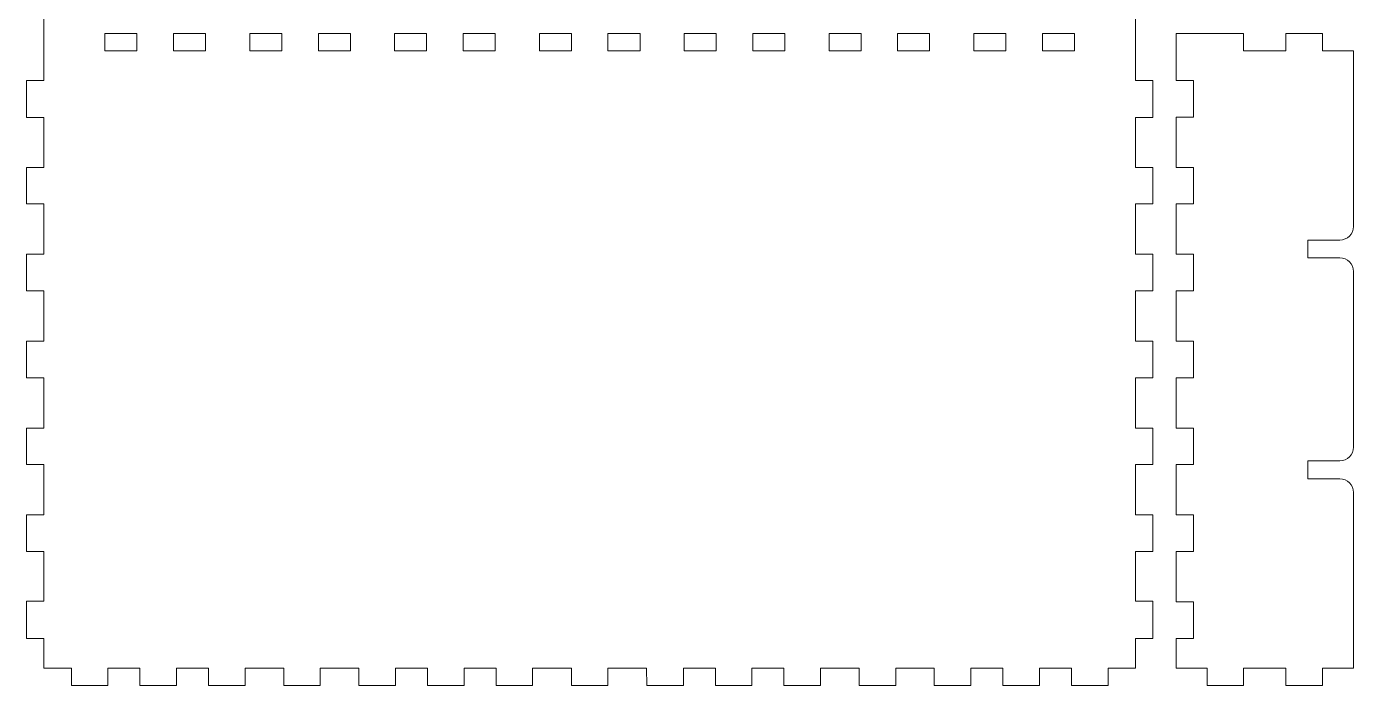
# Model space of a CAD drawing. Header units: millimetres. Extents: x -497 to 476, y -462 to 475.
# Drawn here: x 185.4 to 475.5, y -462 to -317.9 of the extents above; entities that cross this region are included whole.
import ezdxf

# ---------------------------------------------------------------- set-up
doc = ezdxf.new("R2010")
doc.units = ezdxf.units.MM
doc.header["$MEASUREMENT"] = 0
doc.layers.add('layer 1', color=7, linetype='Continuous')

msp = doc.modelspace()

# ---------------------------------------------------------------- linework, layer by layer
at = {"layer": 'layer 1', "lineweight": 9}
for points, knots in [([(189.2038, -309.4001), (189.2038, -309.4001), (189.2038, -312.4001), (189.2038, -312.4001), (189.2038, -312.4001), (189.2038, -312.4001), (189.2038, -314.4001), (189.2038, -314.4001), (189.2038, -314.4001), (189.2038, -314.4001), (189.2038, -319.4001), (189.2038, -319.4001), (189.2038, -319.4001), (189.2038, -319.4001), (189.2038, -329.7001), (189.2038, -329.7001), (189.2038, -329.7001), (189.2038, -329.7001), (185.4037, -329.7001), (185.4037, -329.7001), (185.4037, -329.7001), (185.4037, -329.7001), (185.4037, -337.8039), (185.4037, -337.8039), (185.4037, -337.8039), (185.4037, -337.8039), (189.2038, -337.8039), (189.2038, -337.8039), (189.2038, -337.8039), (189.2038, -337.8039), (189.2038, -348.7001), (189.2038, -348.7001), (189.2038, -348.7001), (189.2038, -348.7001), (185.4037, -348.7001), (185.4037, -348.7001), (185.4037, -348.7001), (185.4037, -348.7001), (185.4037, -356.7001), (185.4037, -356.7001), (185.4037, -356.7001), (185.4037, -356.7001), (189.2038, -356.7001), (189.2038, -356.7001), (189.2038, -356.7001), (189.2038, -356.7001), (189.2038, -367.7001), (189.2038, -367.7001), (189.2038, -367.7001), (189.2038, -367.7001), (185.4037, -367.7001), (185.4037, -367.7001), (185.4037, -367.7001), (185.4037, -367.7001), (185.4037, -375.7001), (185.4037, -375.7001), (185.4037, -375.7001), (185.4037, -375.7001), (189.2038, -375.7001), (189.2038, -375.7001), (189.2038, -375.7001), (189.2038, -375.7001), (189.2038, -386.7001), (189.2038, -386.7001), (189.2038, -386.7001), (189.2038, -386.7001), (185.4037, -386.7001), (185.4037, -386.7001), (185.4037, -386.7001), (185.4037, -386.7001), (185.4037, -394.7001), (185.4037, -394.7001), (185.4037, -394.7001), (185.4037, -394.7001), (189.2038, -394.7001), (189.2038, -394.7001), (189.2038, -394.7001), (189.2038, -394.7001), (189.2038, -405.7001), (189.2038, -405.7001), (189.2038, -405.7001), (189.2038, -405.7001), (185.4037, -405.7001), (185.4037, -405.7001), (185.4037, -405.7001), (185.4037, -405.7001), (185.4037, -413.7001), (185.4037, -413.7001), (185.4037, -413.7001), (185.4037, -413.7001), (189.2038, -413.7001), (189.2038, -413.7001), (189.2038, -413.7001), (189.2038, -413.7001), (189.2038, -424.7001), (189.2038, -424.7001), (189.2038, -424.7001), (189.2038, -424.7001), (185.4037, -424.7001), (185.4037, -424.7001), (185.4037, -424.7001), (185.4037, -424.7001), (185.4037, -432.7001), (185.4037, -432.7001), (185.4037, -432.7001), (185.4037, -432.7001), (189.2038, -432.7001), (189.2038, -432.7001), (189.2038, -432.7001), (189.2038, -432.7001), (189.2038, -443.5931), (189.2038, -443.5931), (189.2038, -443.5931), (189.2038, -443.5931), (185.4037, -443.5931), (185.4037, -443.5931), (185.4037, -443.5931), (185.4037, -443.5931), (185.4037, -451.7001), (185.4037, -451.7001), (185.4037, -451.7001), (185.4037, -451.7001), (189.2038, -451.7001), (189.2038, -451.7001), (189.2038, -451.7001), (189.2038, -451.7001), (189.2038, -458.2001), (189.2038, -458.2001), (189.2038, -458.2001), (189.2038, -458.2001), (195.2038, -458.2001), (195.2038, -458.2001), (195.2038, -458.2001), (195.2038, -458.2001), (195.2038, -462.0001), (195.2038, -462.0001), (195.2038, -462.0001), (195.2038, -462.0001), (203.2038, -462.0001), (203.2038, -462.0001), (203.2038, -462.0001), (203.2038, -462.0001), (203.2038, -458.2001), (203.2038, -458.2001), (203.2038, -458.2001), (203.2038, -458.2001), (210.2039, -458.2001), (210.2039, -458.2001), (210.2039, -458.2001), (210.2039, -458.2001), (210.2039, -462.0001), (210.2039, -462.0001), (210.2039, -462.0001), (210.2039, -462.0001), (218.2038, -462.0001), (218.2038, -462.0001), (218.2038, -462.0001), (218.2038, -462.0001), (218.2038, -458.2001), (218.2038, -458.2001), (218.2038, -458.2001), (218.2038, -458.2001), (225.2038, -458.2001), (225.2038, -458.2001), (225.2038, -458.2001), (225.2038, -458.2001), (225.2038, -462.0001), (225.2038, -462.0001), (225.2038, -462.0001), (225.2038, -462.0001), (233.2039, -462.0001), (233.2039, -462.0001), (233.2039, -462.0001), (233.2039, -462.0001), (233.2039, -458.2001), (233.2039, -458.2001), (233.2039, -458.2001), (233.2039, -458.2001), (241.6339, -458.2001), (241.6339, -458.2001), (241.6339, -458.2001), (241.6339, -458.2001), (241.6339, -462.0001), (241.6339, -462.0001), (241.6339, -462.0001), (241.6339, -462.0001), (249.634, -462.0001), (249.634, -462.0001), (249.634, -462.0001), (249.634, -462.0001), (249.634, -458.2001), (249.634, -458.2001), (249.634, -458.2001), (249.634, -458.2001), (258.0641, -458.2001), (258.0641, -458.2001), (258.0641, -458.2001), (258.0641, -458.2001), (258.0641, -462.0001), (258.0641, -462.0001), (258.0641, -462.0001), (258.0641, -462.0001), (266.064, -462.0001), (266.064, -462.0001), (266.064, -462.0001), (266.064, -462.0001), (266.064, -458.2001), (266.064, -458.2001), (266.064, -458.2001), (266.064, -458.2001), (273.0641, -458.2001), (273.0641, -458.2001), (273.0641, -458.2001), (273.0641, -458.2001), (273.0641, -462.0001), (273.0641, -462.0001), (273.0641, -462.0001), (273.0641, -462.0001), (281.0641, -462.0001), (281.0641, -462.0001), (281.0641, -462.0001), (281.0641, -462.0001), (281.0641, -458.2001), (281.0641, -458.2001), (281.0641, -458.2001), (281.0641, -458.2001), (288.064, -458.2001), (288.064, -458.2001), (288.064, -458.2001), (288.064, -458.2001), (288.064, -462.0001), (288.064, -462.0001), (288.064, -462.0001), (288.064, -462.0001), (296.0641, -462.0001), (296.0641, -462.0001), (296.0641, -462.0001), (296.0641, -462.0001), (296.0641, -458.2001), (296.0641, -458.2001), (296.0641, -458.2001), (296.0641, -458.2001), (304.5407, -458.2001), (304.5407, -458.2001), (304.5407, -458.2001), (304.5407, -458.2001), (304.5407, -462.0001), (304.5407, -462.0001), (304.5407, -462.0001), (304.5407, -462.0001), (312.5407, -462.0001), (312.5407, -462.0001), (312.5407, -462.0001), (312.5407, -462.0001), (312.5407, -458.2001), (312.5407, -458.2001), (312.5407, -458.2001), (312.5407, -458.2001), (320.9708, -458.2001), (320.9708, -458.2001), (320.9708, -458.2001), (320.9708, -458.2001), (321.0175, -462.0001), (321.0175, -462.0001), (321.0175, -462.0001), (321.0175, -462.0001), (329.0174, -462.0001), (329.0174, -462.0001), (329.0174, -462.0001), (329.0174, -462.0001), (329.0174, -458.2001), (329.0174, -458.2001), (329.0174, -458.2001), (329.0174, -458.2001), (336.0175, -458.2001), (336.0175, -458.2001), (336.0175, -458.2001), (336.0175, -458.2001), (336.0175, -462.0001), (336.0175, -462.0001), (336.0175, -462.0001), (336.0175, -462.0001), (344.0175, -462.0001), (344.0175, -462.0001), (344.0175, -462.0001), (344.0175, -462.0001), (344.0175, -458.2001), (344.0175, -458.2001), (344.0175, -458.2001), (344.0175, -458.2001), (351.0175, -458.2001), (351.0175, -458.2001), (351.0175, -458.2001), (351.0175, -458.2001), (351.0175, -462.0001), (351.0175, -462.0001), (351.0175, -462.0001), (351.0175, -462.0001), (359.0175, -462.0001), (359.0175, -462.0001), (359.0175, -462.0001), (359.0175, -462.0001), (359.0175, -458.2001), (359.0175, -458.2001), (359.0175, -458.2001), (359.0175, -458.2001), (367.4475, -458.2001), (367.4475, -458.2001), (367.4475, -458.2001), (367.4475, -458.2001), (367.4475, -462.0001), (367.4475, -462.0001), (367.4475, -462.0001), (367.4475, -462.0001), (375.4476, -462.0001), (375.4476, -462.0001), (375.4476, -462.0001), (375.4476, -462.0001), (375.4476, -458.2001), (375.4476, -458.2001), (375.4476, -458.2001), (375.4476, -458.2001), (383.8777, -458.2001), (383.8777, -458.2001), (383.8777, -458.2001), (383.8777, -458.2001), (383.8777, -462.0001), (383.8777, -462.0001), (383.8777, -462.0001), (383.8777, -462.0001), (391.8777, -462.0001), (391.8777, -462.0001), (391.8777, -462.0001), (391.8777, -462.0001), (391.8777, -458.2001), (391.8777, -458.2001), (391.8777, -458.2001), (391.8777, -458.2001), (398.8778, -458.2001), (398.8778, -458.2001), (398.8778, -458.2001), (398.8778, -458.2001), (398.8778, -462.0001), (398.8778, -462.0001), (398.8778, -462.0001), (398.8778, -462.0001), (406.8777, -462.0001), (406.8777, -462.0001), (406.8777, -462.0001), (406.8777, -462.0001), (406.8777, -458.2001), (406.8777, -458.2001), (406.8777, -458.2001), (406.8777, -458.2001), (413.8777, -458.2001), (413.8777, -458.2001), (413.8777, -458.2001), (413.8777, -458.2001), (413.8777, -462.0001), (413.8777, -462.0001), (413.8777, -462.0001), (413.8777, -462.0001), (421.8777, -462.0001), (421.8777, -462.0001), (421.8777, -462.0001), (421.8777, -462.0001), (421.8777, -458.2001), (421.8777, -458.2001), (421.8777, -458.2001), (421.8777, -458.2001), (427.8777, -458.2001), (427.8777, -458.2001), (427.8777, -458.2001), (427.8777, -458.2001), (427.8777, -451.7001), (427.8777, -451.7001), (427.8777, -451.7001), (427.8777, -451.7001), (431.6777, -451.7001), (431.6777, -451.7001), (431.6777, -451.7001), (431.6777, -451.7001), (431.6777, -443.5931), (431.6777, -443.5931), (431.6777, -443.5931), (431.6777, -443.5931), (427.8777, -443.5931), (427.8777, -443.5931), (427.8777, -443.5931), (427.8777, -443.5931), (427.8777, -432.7001), (427.8777, -432.7001), (427.8777, -432.7001), (427.8777, -432.7001), (431.6777, -432.7001), (431.6777, -432.7001), (431.6777, -432.7001), (431.6777, -432.7001), (431.6777, -424.7001), (431.6777, -424.7001), (431.6777, -424.7001), (431.6777, -424.7001), (427.8777, -424.7001), (427.8777, -424.7001), (427.8777, -424.7001), (427.8777, -424.7001), (427.8777, -413.7001), (427.8777, -413.7001), (427.8777, -413.7001), (427.8777, -413.7001), (431.6777, -413.7001), (431.6777, -413.7001), (431.6777, -413.7001), (431.6777, -413.7001), (431.6777, -405.7001), (431.6777, -405.7001), (431.6777, -405.7001), (431.6777, -405.7001), (427.8777, -405.7001), (427.8777, -405.7001), (427.8777, -405.7001), (427.8777, -405.7001), (427.8777, -394.7001), (427.8777, -394.7001), (427.8777, -394.7001), (427.8777, -394.7001), (431.6777, -394.7001), (431.6777, -394.7001), (431.6777, -394.7001), (431.6777, -394.7001), (431.6777, -386.7001), (431.6777, -386.7001), (431.6777, -386.7001), (431.6777, -386.7001), (427.8777, -386.7001), (427.8777, -386.7001), (427.8777, -386.7001), (427.8777, -386.7001), (427.8777, -375.7001), (427.8777, -375.7001), (427.8777, -375.7001), (427.8777, -375.7001), (431.6777, -375.7001), (431.6777, -375.7001), (431.6777, -375.7001), (431.6777, -375.7001), (431.6777, -367.7001), (431.6777, -367.7001), (431.6777, -367.7001), (431.6777, -367.7001), (427.8777, -367.7001), (427.8777, -367.7001), (427.8777, -367.7001), (427.8777, -367.7001), (427.8777, -356.7001), (427.8777, -356.7001), (427.8777, -356.7001), (427.8777, -356.7001), (431.6777, -356.7001), (431.6777, -356.7001), (431.6777, -356.7001), (431.6777, -356.7001), (431.6777, -348.7001), (431.6777, -348.7001), (431.6777, -348.7001), (431.6777, -348.7001), (427.8777, -348.7001), (427.8777, -348.7001), (427.8777, -348.7001), (427.8777, -348.7001), (427.8777, -337.8039), (427.8777, -337.8039), (427.8777, -337.8039), (427.8777, -337.8039), (431.6777, -337.8039), (431.6777, -337.8039), (431.6777, -337.8039), (431.6777, -337.8039), (431.6777, -329.7001), (431.6777, -329.7001), (431.6777, -329.7001), (431.6777, -329.7001), (427.8777, -329.7001), (427.8777, -329.7001), (427.8777, -329.7001), (427.8777, -329.7001), (427.8777, -319.4001), (427.8777, -319.4001), (427.8777, -319.4001), (427.8777, -319.4001), (427.8777, -314.4001), (427.8777, -314.4001), (427.8777, -314.4001), (427.8777, -314.4001), (427.8777, -312.4001), (427.8777, -312.4001), (427.8777, -312.4001), (427.8777, -312.4001), (427.8777, -309.4001), (427.8777, -309.4001)], [0, 0, 0, 0, 0.00793651, 0.00793651, 0.00793651, 0.00793651, 0.01587302, 0.01587302, 0.01587302, 0.01587302, 0.02380952, 0.02380952, 0.02380952, 0.02380952, 0.03174603, 0.03174603, 0.03174603, 0.03174603, 0.03968254, 0.03968254, 0.03968254, 0.03968254, 0.04761905, 0.04761905, 0.04761905, 0.04761905, 0.05555556, 0.05555556, 0.05555556, 0.05555556, 0.06349206, 0.06349206, 0.06349206, 0.06349206, 0.07142857, 0.07142857, 0.07142857, 0.07142857, 0.07936508, 0.07936508, 0.07936508, 0.07936508, 0.08730159, 0.08730159, 0.08730159, 0.08730159, 0.0952381, 0.0952381, 0.0952381, 0.0952381, 0.1031746, 0.1031746, 0.1031746, 0.1031746, 0.11111111, 0.11111111, 0.11111111, 0.11111111, 0.11904762, 0.11904762, 0.11904762, 0.11904762, 0.12698413, 0.12698413, 0.12698413, 0.12698413, 0.13492063, 0.13492063, 0.13492063, 0.13492063, 0.14285714, 0.14285714, 0.14285714, 0.14285714, 0.15079365, 0.15079365, 0.15079365, 0.15079365, 0.15873016, 0.15873016, 0.15873016, 0.15873016, 0.16666667, 0.16666667, 0.16666667, 0.16666667, 0.17460317, 0.17460317, 0.17460317, 0.17460317, 0.18253968, 0.18253968, 0.18253968, 0.18253968, 0.19047619, 0.19047619, 0.19047619, 0.19047619, 0.1984127, 0.1984127, 0.1984127, 0.1984127, 0.20634921, 0.20634921, 0.20634921, 0.20634921, 0.21428571, 0.21428571, 0.21428571, 0.21428571, 0.22222222, 0.22222222, 0.22222222, 0.22222222, 0.23015873, 0.23015873, 0.23015873, 0.23015873, 0.23809524, 0.23809524, 0.23809524, 0.23809524, 0.24603175, 0.24603175, 0.24603175, 0.24603175, 0.25396825, 0.25396825, 0.25396825, 0.25396825, 0.26190476, 0.26190476, 0.26190476, 0.26190476, 0.26984127, 0.26984127, 0.26984127, 0.26984127, 0.27777778, 0.27777778, 0.27777778, 0.27777778, 0.28571429, 0.28571429, 0.28571429, 0.28571429, 0.29365079, 0.29365079, 0.29365079, 0.29365079, 0.3015873, 0.3015873, 0.3015873, 0.3015873, 0.30952381, 0.30952381, 0.30952381, 0.30952381, 0.31746032, 0.31746032, 0.31746032, 0.31746032, 0.32539683, 0.32539683, 0.32539683, 0.32539683, 0.33333333, 0.33333333, 0.33333333, 0.33333333, 0.34126984, 0.34126984, 0.34126984, 0.34126984, 0.34920635, 0.34920635, 0.34920635, 0.34920635, 0.35714286, 0.35714286, 0.35714286, 0.35714286, 0.36507937, 0.36507937, 0.36507937, 0.36507937, 0.37301587, 0.37301587, 0.37301587, 0.37301587, 0.38095238, 0.38095238, 0.38095238, 0.38095238, 0.38888889, 0.38888889, 0.38888889, 0.38888889, 0.3968254, 0.3968254, 0.3968254, 0.3968254, 0.4047619, 0.4047619, 0.4047619, 0.4047619, 0.41269841, 0.41269841, 0.41269841, 0.41269841, 0.42063492, 0.42063492, 0.42063492, 0.42063492, 0.42857143, 0.42857143, 0.42857143, 0.42857143, 0.43650794, 0.43650794, 0.43650794, 0.43650794, 0.44444444, 0.44444444, 0.44444444, 0.44444444, 0.45238095, 0.45238095, 0.45238095, 0.45238095, 0.46031746, 0.46031746, 0.46031746, 0.46031746, 0.46825397, 0.46825397, 0.46825397, 0.46825397, 0.47619048, 0.47619048, 0.47619048, 0.47619048, 0.48412698, 0.48412698, 0.48412698, 0.48412698, 0.49206349, 0.49206349, 0.49206349, 0.49206349, 0.5, 0.5, 0.5, 0.5, 0.50793651, 0.50793651, 0.50793651, 0.50793651, 0.51587302, 0.51587302, 0.51587302, 0.51587302, 0.52380952, 0.52380952, 0.52380952, 0.52380952, 0.53174603, 0.53174603, 0.53174603, 0.53174603, 0.53968254, 0.53968254, 0.53968254, 0.53968254, 0.54761905, 0.54761905, 0.54761905, 0.54761905, 0.55555556, 0.55555556, 0.55555556, 0.55555556, 0.56349206, 0.56349206, 0.56349206, 0.56349206, 0.57142857, 0.57142857, 0.57142857, 0.57142857, 0.57936508, 0.57936508, 0.57936508, 0.57936508, 0.58730159, 0.58730159, 0.58730159, 0.58730159, 0.5952381, 0.5952381, 0.5952381, 0.5952381, 0.6031746, 0.6031746, 0.6031746, 0.6031746, 0.61111111, 0.61111111, 0.61111111, 0.61111111, 0.61904762, 0.61904762, 0.61904762, 0.61904762, 0.62698413, 0.62698413, 0.62698413, 0.62698413, 0.63492063, 0.63492063, 0.63492063, 0.63492063, 0.64285714, 0.64285714, 0.64285714, 0.64285714, 0.65079365, 0.65079365, 0.65079365, 0.65079365, 0.65873016, 0.65873016, 0.65873016, 0.65873016, 0.66666667, 0.66666667, 0.66666667, 0.66666667, 0.67460317, 0.67460317, 0.67460317, 0.67460317, 0.68253968, 0.68253968, 0.68253968, 0.68253968, 0.69047619, 0.69047619, 0.69047619, 0.69047619, 0.6984127, 0.6984127, 0.6984127, 0.6984127, 0.70634921, 0.70634921, 0.70634921, 0.70634921, 0.71428571, 0.71428571, 0.71428571, 0.71428571, 0.72222222, 0.72222222, 0.72222222, 0.72222222, 0.73015873, 0.73015873, 0.73015873, 0.73015873, 0.73809524, 0.73809524, 0.73809524, 0.73809524, 0.74603175, 0.74603175, 0.74603175, 0.74603175, 0.75396825, 0.75396825, 0.75396825, 0.75396825, 0.76190476, 0.76190476, 0.76190476, 0.76190476, 0.76984127, 0.76984127, 0.76984127, 0.76984127, 0.77777778, 0.77777778, 0.77777778, 0.77777778, 0.78571429, 0.78571429, 0.78571429, 0.78571429, 0.79365079, 0.79365079, 0.79365079, 0.79365079, 0.8015873, 0.8015873, 0.8015873, 0.8015873, 0.80952381, 0.80952381, 0.80952381, 0.80952381, 0.81746032, 0.81746032, 0.81746032, 0.81746032, 0.82539683, 0.82539683, 0.82539683, 0.82539683, 0.83333333, 0.83333333, 0.83333333, 0.83333333, 0.84126984, 0.84126984, 0.84126984, 0.84126984, 0.84920635, 0.84920635, 0.84920635, 0.84920635, 0.85714286, 0.85714286, 0.85714286, 0.85714286, 0.86507937, 0.86507937, 0.86507937, 0.86507937, 0.87301587, 0.87301587, 0.87301587, 0.87301587, 0.88095238, 0.88095238, 0.88095238, 0.88095238, 0.88888889, 0.88888889, 0.88888889, 0.88888889, 0.8968254, 0.8968254, 0.8968254, 0.8968254, 0.9047619, 0.9047619, 0.9047619, 0.9047619, 0.91269841, 0.91269841, 0.91269841, 0.91269841, 0.92063492, 0.92063492, 0.92063492, 0.92063492, 0.92857143, 0.92857143, 0.92857143, 0.92857143, 0.93650794, 0.93650794, 0.93650794, 0.93650794, 0.94444444, 0.94444444, 0.94444444, 0.94444444, 0.95238095, 0.95238095, 0.95238095, 0.95238095, 0.96031746, 0.96031746, 0.96031746, 0.96031746, 0.96825397, 0.96825397, 0.96825397, 0.96825397, 0.97619048, 0.97619048, 0.97619048, 0.97619048, 0.98412698, 0.98412698, 0.98412698, 0.98412698, 1, 1, 1, 1]), ([(209.5463, -323.2001), (209.5463, -323.2001), (202.5462, -323.2001), (202.5462, -323.2001), (202.5462, -323.2001), (202.5462, -323.2001), (202.5462, -319.4001), (202.5462, -319.4001), (202.5462, -319.4001), (202.5462, -319.4001), (209.5463, -319.4001), (209.5463, -319.4001), (209.5463, -319.4001), (209.5463, -319.4001), (209.5463, -323.2001), (209.5463, -323.2001)], [0, 0, 0, 0, 0.2, 0.2, 0.2, 0.2, 0.4, 0.4, 0.4, 0.4, 0.6, 0.6, 0.6, 0.6, 1, 1, 1, 1]), ([(224.5463, -323.2001), (224.5463, -323.2001), (217.5463, -323.2001), (217.5463, -323.2001), (217.5463, -323.2001), (217.5463, -323.2001), (217.5463, -319.4001), (217.5463, -319.4001), (217.5463, -319.4001), (217.5463, -319.4001), (224.5463, -319.4001), (224.5463, -319.4001), (224.5463, -319.4001), (224.5463, -319.4001), (224.5463, -323.2001), (224.5463, -323.2001)], [0, 0, 0, 0, 0.2, 0.2, 0.2, 0.2, 0.4, 0.4, 0.4, 0.4, 0.6, 0.6, 0.6, 0.6, 1, 1, 1, 1]), ([(241.2111, -323.2001), (241.2111, -323.2001), (234.2111, -323.2001), (234.2111, -323.2001), (234.2111, -323.2001), (234.2111, -323.2001), (234.2111, -319.4001), (234.2111, -319.4001), (234.2111, -319.4001), (234.2111, -319.4001), (241.2111, -319.4001), (241.2111, -319.4001), (241.2111, -319.4001), (241.2111, -319.4001), (241.2111, -323.2001), (241.2111, -323.2001)], [0, 0, 0, 0, 0.2, 0.2, 0.2, 0.2, 0.4, 0.4, 0.4, 0.4, 0.6, 0.6, 0.6, 0.6, 1, 1, 1, 1]), ([(256.2111, -323.2001), (256.2111, -323.2001), (249.2111, -323.2001), (249.2111, -323.2001), (249.2111, -323.2001), (249.2111, -323.2001), (249.2111, -319.4001), (249.2111, -319.4001), (249.2111, -319.4001), (249.2111, -319.4001), (256.2111, -319.4001), (256.2111, -319.4001), (256.2111, -319.4001), (256.2111, -319.4001), (256.2111, -323.2001), (256.2111, -323.2001)], [0, 0, 0, 0, 0.2, 0.2, 0.2, 0.2, 0.4, 0.4, 0.4, 0.4, 0.6, 0.6, 0.6, 0.6, 1, 1, 1, 1]), ([(272.876, -323.2001), (272.876, -323.2001), (265.8759, -323.2001), (265.8759, -323.2001), (265.8759, -323.2001), (265.8759, -323.2001), (265.8759, -319.4001), (265.8759, -319.4001), (265.8759, -319.4001), (265.8759, -319.4001), (272.876, -319.4001), (272.876, -319.4001), (272.876, -319.4001), (272.876, -319.4001), (272.876, -323.2001), (272.876, -323.2001)], [0, 0, 0, 0, 0.2, 0.2, 0.2, 0.2, 0.4, 0.4, 0.4, 0.4, 0.6, 0.6, 0.6, 0.6, 1, 1, 1, 1]), ([(287.876, -323.2001), (287.876, -323.2001), (280.876, -323.2001), (280.876, -323.2001), (280.876, -323.2001), (280.876, -323.2001), (280.876, -319.4001), (280.876, -319.4001), (280.876, -319.4001), (280.876, -319.4001), (287.876, -319.4001), (287.876, -319.4001), (287.876, -319.4001), (287.876, -319.4001), (287.876, -323.2001), (287.876, -323.2001)], [0, 0, 0, 0, 0.2, 0.2, 0.2, 0.2, 0.4, 0.4, 0.4, 0.4, 0.6, 0.6, 0.6, 0.6, 1, 1, 1, 1]), ([(304.5408, -323.2001), (304.5408, -323.2001), (297.5408, -323.2001), (297.5408, -323.2001), (297.5408, -323.2001), (297.5408, -323.2001), (297.5408, -319.4001), (297.5408, -319.4001), (297.5408, -319.4001), (297.5408, -319.4001), (304.5408, -319.4001), (304.5408, -319.4001), (304.5408, -319.4001), (304.5408, -319.4001), (304.5408, -323.2001), (304.5408, -323.2001)], [0, 0, 0, 0, 0.2, 0.2, 0.2, 0.2, 0.4, 0.4, 0.4, 0.4, 0.6, 0.6, 0.6, 0.6, 1, 1, 1, 1]), ([(319.5408, -323.2001), (319.5408, -323.2001), (312.5408, -323.2001), (312.5408, -323.2001), (312.5408, -323.2001), (312.5408, -323.2001), (312.5408, -319.4001), (312.5408, -319.4001), (312.5408, -319.4001), (312.5408, -319.4001), (319.5408, -319.4001), (319.5408, -319.4001), (319.5408, -319.4001), (319.5408, -319.4001), (319.5408, -323.2001), (319.5408, -323.2001)], [0, 0, 0, 0, 0.2, 0.2, 0.2, 0.2, 0.4, 0.4, 0.4, 0.4, 0.6, 0.6, 0.6, 0.6, 1, 1, 1, 1]), ([(336.2057, -323.2001), (336.2057, -323.2001), (329.2056, -323.2001), (329.2056, -323.2001), (329.2056, -323.2001), (329.2056, -323.2001), (329.2056, -319.4001), (329.2056, -319.4001), (329.2056, -319.4001), (329.2056, -319.4001), (336.2057, -319.4001), (336.2057, -319.4001), (336.2057, -319.4001), (336.2057, -319.4001), (336.2057, -323.2001), (336.2057, -323.2001)], [0, 0, 0, 0, 0.2, 0.2, 0.2, 0.2, 0.4, 0.4, 0.4, 0.4, 0.6, 0.6, 0.6, 0.6, 1, 1, 1, 1]), ([(351.2057, -323.2001), (351.2057, -323.2001), (344.2057, -323.2001), (344.2057, -323.2001), (344.2057, -323.2001), (344.2057, -323.2001), (344.2057, -319.4001), (344.2057, -319.4001), (344.2057, -319.4001), (344.2057, -319.4001), (351.2057, -319.4001), (351.2057, -319.4001), (351.2057, -319.4001), (351.2057, -319.4001), (351.2057, -323.2001), (351.2057, -323.2001)], [0, 0, 0, 0, 0.2, 0.2, 0.2, 0.2, 0.4, 0.4, 0.4, 0.4, 0.6, 0.6, 0.6, 0.6, 1, 1, 1, 1]), ([(367.8705, -323.2001), (367.8705, -323.2001), (360.8705, -323.2001), (360.8705, -323.2001), (360.8705, -323.2001), (360.8705, -323.2001), (360.8705, -319.4001), (360.8705, -319.4001), (360.8705, -319.4001), (360.8705, -319.4001), (367.8705, -319.4001), (367.8705, -319.4001), (367.8705, -319.4001), (367.8705, -319.4001), (367.8705, -323.2001), (367.8705, -323.2001)], [0, 0, 0, 0, 0.2, 0.2, 0.2, 0.2, 0.4, 0.4, 0.4, 0.4, 0.6, 0.6, 0.6, 0.6, 1, 1, 1, 1]), ([(382.8705, -323.2001), (382.8705, -323.2001), (375.8705, -323.2001), (375.8705, -323.2001), (375.8705, -323.2001), (375.8705, -323.2001), (375.8705, -319.4001), (375.8705, -319.4001), (375.8705, -319.4001), (375.8705, -319.4001), (382.8705, -319.4001), (382.8705, -319.4001), (382.8705, -319.4001), (382.8705, -319.4001), (382.8705, -323.2001), (382.8705, -323.2001)], [0, 0, 0, 0, 0.2, 0.2, 0.2, 0.2, 0.4, 0.4, 0.4, 0.4, 0.6, 0.6, 0.6, 0.6, 1, 1, 1, 1]), ([(399.5354, -323.2001), (399.5354, -323.2001), (392.5353, -323.2001), (392.5353, -323.2001), (392.5353, -323.2001), (392.5353, -323.2001), (392.5353, -319.4001), (392.5353, -319.4001), (392.5353, -319.4001), (392.5353, -319.4001), (399.5354, -319.4001), (399.5354, -319.4001), (399.5354, -319.4001), (399.5354, -319.4001), (399.5354, -323.2001), (399.5354, -323.2001)], [0, 0, 0, 0, 0.2, 0.2, 0.2, 0.2, 0.4, 0.4, 0.4, 0.4, 0.6, 0.6, 0.6, 0.6, 1, 1, 1, 1]), ([(414.5354, -323.2001), (414.5354, -323.2001), (407.5354, -323.2001), (407.5354, -323.2001), (407.5354, -323.2001), (407.5354, -323.2001), (407.5354, -319.4001), (407.5354, -319.4001), (407.5354, -319.4001), (407.5354, -319.4001), (414.5354, -319.4001), (414.5354, -319.4001), (414.5354, -319.4001), (414.5354, -319.4001), (414.5354, -323.2001), (414.5354, -323.2001)], [0, 0, 0, 0, 0.2, 0.2, 0.2, 0.2, 0.4, 0.4, 0.4, 0.4, 0.6, 0.6, 0.6, 0.6, 1, 1, 1, 1]), ([(475.5403, -361.6001), (475.5403, -361.6001), (475.5403, -323.2001), (475.5403, -323.2001), (475.5403, -323.2001), (475.5403, -323.2001), (468.7583, -323.2001), (468.7583, -323.2001), (468.7583, -323.2001), (468.7583, -323.2001), (468.7583, -319.4001), (468.7583, -319.4001), (468.7583, -319.4001), (468.7583, -319.4001), (460.7583, -319.4001), (460.7583, -319.4001), (460.7583, -319.4001), (460.7583, -319.4001), (460.7583, -323.2001), (460.7583, -323.2001), (460.7583, -323.2001), (460.7583, -323.2001), (451.5223, -323.2001), (451.5223, -323.2001), (451.5223, -323.2001), (451.5223, -323.2001), (451.5223, -319.4001), (451.5223, -319.4001), (451.5223, -319.4001), (451.5223, -319.4001), (440.5403, -319.4001), (440.5403, -319.4001), (440.5403, -319.4001), (440.5403, -319.4001), (436.7403, -319.4001), (436.7403, -319.4001), (436.7403, -319.4001), (436.7403, -319.4001), (436.7403, -323.2001), (436.7403, -323.2001), (436.7403, -323.2001), (436.7403, -323.2001), (436.7403, -329.7001), (436.7403, -329.7001), (436.7403, -329.7001), (436.7403, -329.7001), (440.5403, -329.7001), (440.5403, -329.7001), (440.5403, -329.7001), (440.5403, -329.7001), (440.5403, -337.7001), (440.5403, -337.7001), (440.5403, -337.7001), (440.5403, -337.7001), (436.7403, -337.7001), (436.7403, -337.7001), (436.7403, -337.7001), (436.7403, -337.7001), (436.7403, -348.7001), (436.7403, -348.7001), (436.7403, -348.7001), (436.7403, -348.7001), (440.5403, -348.7001), (440.5403, -348.7001), (440.5403, -348.7001), (440.5403, -348.7001), (440.5403, -356.7001), (440.5403, -356.7001), (440.5403, -356.7001), (440.5403, -356.7001), (436.7403, -356.7001), (436.7403, -356.7001), (436.7403, -356.7001), (436.7403, -356.7001), (436.7403, -367.7001), (436.7403, -367.7001), (436.7403, -367.7001), (436.7403, -367.7001), (440.5403, -367.7001), (440.5403, -367.7001), (440.5403, -367.7001), (440.5403, -367.7001), (440.5403, -375.7001), (440.5403, -375.7001), (440.5403, -375.7001), (440.5403, -375.7001), (436.7403, -375.7001), (436.7403, -375.7001), (436.7403, -375.7001), (436.7403, -375.7001), (436.7403, -386.7001), (436.7403, -386.7001), (436.7403, -386.7001), (436.7403, -386.7001), (440.5403, -386.7001), (440.5403, -386.7001), (440.5403, -386.7001), (440.5403, -386.7001), (440.5403, -394.7001), (440.5403, -394.7001), (440.5403, -394.7001), (440.5403, -394.7001), (436.7403, -394.7001), (436.7403, -394.7001), (436.7403, -394.7001), (436.7403, -394.7001), (436.7403, -405.7001), (436.7403, -405.7001), (436.7403, -405.7001), (436.7403, -405.7001), (440.5403, -405.7001), (440.5403, -405.7001), (440.5403, -405.7001), (440.5403, -405.7001), (440.5403, -413.7001), (440.5403, -413.7001), (440.5403, -413.7001), (440.5403, -413.7001), (436.7403, -413.7001), (436.7403, -413.7001), (436.7403, -413.7001), (436.7403, -413.7001), (436.7403, -424.7001), (436.7403, -424.7001), (436.7403, -424.7001), (436.7403, -424.7001), (440.5403, -424.7001), (440.5403, -424.7001), (440.5403, -424.7001), (440.5403, -424.7001), (440.5403, -432.7001), (440.5403, -432.7001), (440.5403, -432.7001), (440.5403, -432.7001), (436.7403, -432.7001), (436.7403, -432.7001), (436.7403, -432.7001), (436.7403, -432.7001), (436.7403, -443.7001), (436.7403, -443.7001), (436.7403, -443.7001), (436.7403, -443.7001), (440.5403, -443.7001), (440.5403, -443.7001), (440.5403, -443.7001), (440.5403, -443.7001), (440.5403, -451.7001), (440.5403, -451.7001), (440.5403, -451.7001), (440.5403, -451.7001), (436.7403, -451.7001), (436.7403, -451.7001)], [0, 0, 0, 0, 0.02564103, 0.02564103, 0.02564103, 0.02564103, 0.05128205, 0.05128205, 0.05128205, 0.05128205, 0.07692308, 0.07692308, 0.07692308, 0.07692308, 0.1025641, 0.1025641, 0.1025641, 0.1025641, 0.12820513, 0.12820513, 0.12820513, 0.12820513, 0.15384615, 0.15384615, 0.15384615, 0.15384615, 0.17948718, 0.17948718, 0.17948718, 0.17948718, 0.20512821, 0.20512821, 0.20512821, 0.20512821, 0.23076923, 0.23076923, 0.23076923, 0.23076923, 0.25641026, 0.25641026, 0.25641026, 0.25641026, 0.28205128, 0.28205128, 0.28205128, 0.28205128, 0.30769231, 0.30769231, 0.30769231, 0.30769231, 0.33333333, 0.33333333, 0.33333333, 0.33333333, 0.35897436, 0.35897436, 0.35897436, 0.35897436, 0.38461538, 0.38461538, 0.38461538, 0.38461538, 0.41025641, 0.41025641, 0.41025641, 0.41025641, 0.43589744, 0.43589744, 0.43589744, 0.43589744, 0.46153846, 0.46153846, 0.46153846, 0.46153846, 0.48717949, 0.48717949, 0.48717949, 0.48717949, 0.51282051, 0.51282051, 0.51282051, 0.51282051, 0.53846154, 0.53846154, 0.53846154, 0.53846154, 0.56410256, 0.56410256, 0.56410256, 0.56410256, 0.58974359, 0.58974359, 0.58974359, 0.58974359, 0.61538462, 0.61538462, 0.61538462, 0.61538462, 0.64102564, 0.64102564, 0.64102564, 0.64102564, 0.66666667, 0.66666667, 0.66666667, 0.66666667, 0.69230769, 0.69230769, 0.69230769, 0.69230769, 0.71794872, 0.71794872, 0.71794872, 0.71794872, 0.74358974, 0.74358974, 0.74358974, 0.74358974, 0.76923077, 0.76923077, 0.76923077, 0.76923077, 0.79487179, 0.79487179, 0.79487179, 0.79487179, 0.82051282, 0.82051282, 0.82051282, 0.82051282, 0.84615385, 0.84615385, 0.84615385, 0.84615385, 0.87179487, 0.87179487, 0.87179487, 0.87179487, 0.8974359, 0.8974359, 0.8974359, 0.8974359, 0.92307692, 0.92307692, 0.92307692, 0.92307692, 0.94871795, 0.94871795, 0.94871795, 0.94871795, 1, 1, 1, 1]), ([(472.5403, -368.5001), (472.5403, -368.5001), (465.5403, -368.5001), (465.5403, -368.5001), (465.5403, -368.5001), (465.5403, -368.5001), (465.5403, -364.6001), (465.5403, -364.6001), (465.5403, -364.6001), (465.5403, -364.6001), (472.5403, -364.6001), (472.5403, -364.6001)], [0, 0, 0, 0, 0.25, 0.25, 0.25, 0.25, 0.5, 0.5, 0.5, 0.5, 1, 1, 1, 1]), ([(472.5403, -416.8001), (472.5403, -416.8001), (465.5403, -416.8001), (465.5403, -416.8001), (465.5403, -416.8001), (465.5403, -416.8001), (465.5403, -412.9001), (465.5403, -412.9001), (465.5403, -412.9001), (465.5403, -412.9001), (472.5403, -412.9001), (472.5403, -412.9001)], [0, 0, 0, 0, 0.25, 0.25, 0.25, 0.25, 0.5, 0.5, 0.5, 0.5, 1, 1, 1, 1]), ([(436.7403, -451.7001), (436.7403, -451.7001), (436.7403, -458.2001), (436.7403, -458.2001), (436.7403, -458.2001), (436.7403, -458.2001), (440.5403, -458.2001), (440.5403, -458.2001), (440.5403, -458.2001), (440.5403, -458.2001), (443.5223, -458.2001), (443.5223, -458.2001), (443.5223, -458.2001), (443.5223, -458.2001), (443.5223, -462.0001), (443.5223, -462.0001), (443.5223, -462.0001), (443.5223, -462.0001), (451.5223, -462.0001), (451.5223, -462.0001), (451.5223, -462.0001), (451.5223, -462.0001), (451.5223, -458.2001), (451.5223, -458.2001), (451.5223, -458.2001), (451.5223, -458.2001), (460.7583, -458.2001), (460.7583, -458.2001), (460.7583, -458.2001), (460.7583, -458.2001), (460.7583, -462.0001), (460.7583, -462.0001), (460.7583, -462.0001), (460.7583, -462.0001), (468.7583, -462.0001), (468.7583, -462.0001), (468.7583, -462.0001), (468.7583, -462.0001), (468.7583, -458.2001), (468.7583, -458.2001), (468.7583, -458.2001), (468.7583, -458.2001), (475.5403, -458.2001), (475.5403, -458.2001), (475.5403, -458.2001), (475.5403, -458.2001), (475.5403, -419.8001), (475.5403, -419.8001)], [0, 0, 0, 0, 0.07692308, 0.07692308, 0.07692308, 0.07692308, 0.15384615, 0.15384615, 0.15384615, 0.15384615, 0.23076923, 0.23076923, 0.23076923, 0.23076923, 0.30769231, 0.30769231, 0.30769231, 0.30769231, 0.38461538, 0.38461538, 0.38461538, 0.38461538, 0.46153846, 0.46153846, 0.46153846, 0.46153846, 0.53846154, 0.53846154, 0.53846154, 0.53846154, 0.61538462, 0.61538462, 0.61538462, 0.61538462, 0.69230769, 0.69230769, 0.69230769, 0.69230769, 0.76923077, 0.76923077, 0.76923077, 0.76923077, 0.84615385, 0.84615385, 0.84615385, 0.84615385, 1, 1, 1, 1])]:
    msp.add_open_spline(points, degree=3, knots=knots, dxfattribs=at)
for points in [[(472.5403, -364.6001), (474.1972, -364.6001), (475.5403, -363.257), (475.5403, -361.6001)], [(475.5403, -371.5001), (475.5403, -369.8433), (474.1972, -368.5001), (472.5403, -368.5001)], [(475.5403, -409.9001), (475.5403, -409.9001), (475.5403, -371.5001), (475.5403, -371.5001)], [(472.5403, -412.9001), (474.1972, -412.9001), (475.5403, -411.557), (475.5403, -409.9001)], [(475.5403, -419.8001), (475.5403, -418.1433), (474.1972, -416.8001), (472.5403, -416.8001)]]:
    msp.add_open_spline(points, degree=3, dxfattribs=at)

doc.saveas('drawing.dxf')
